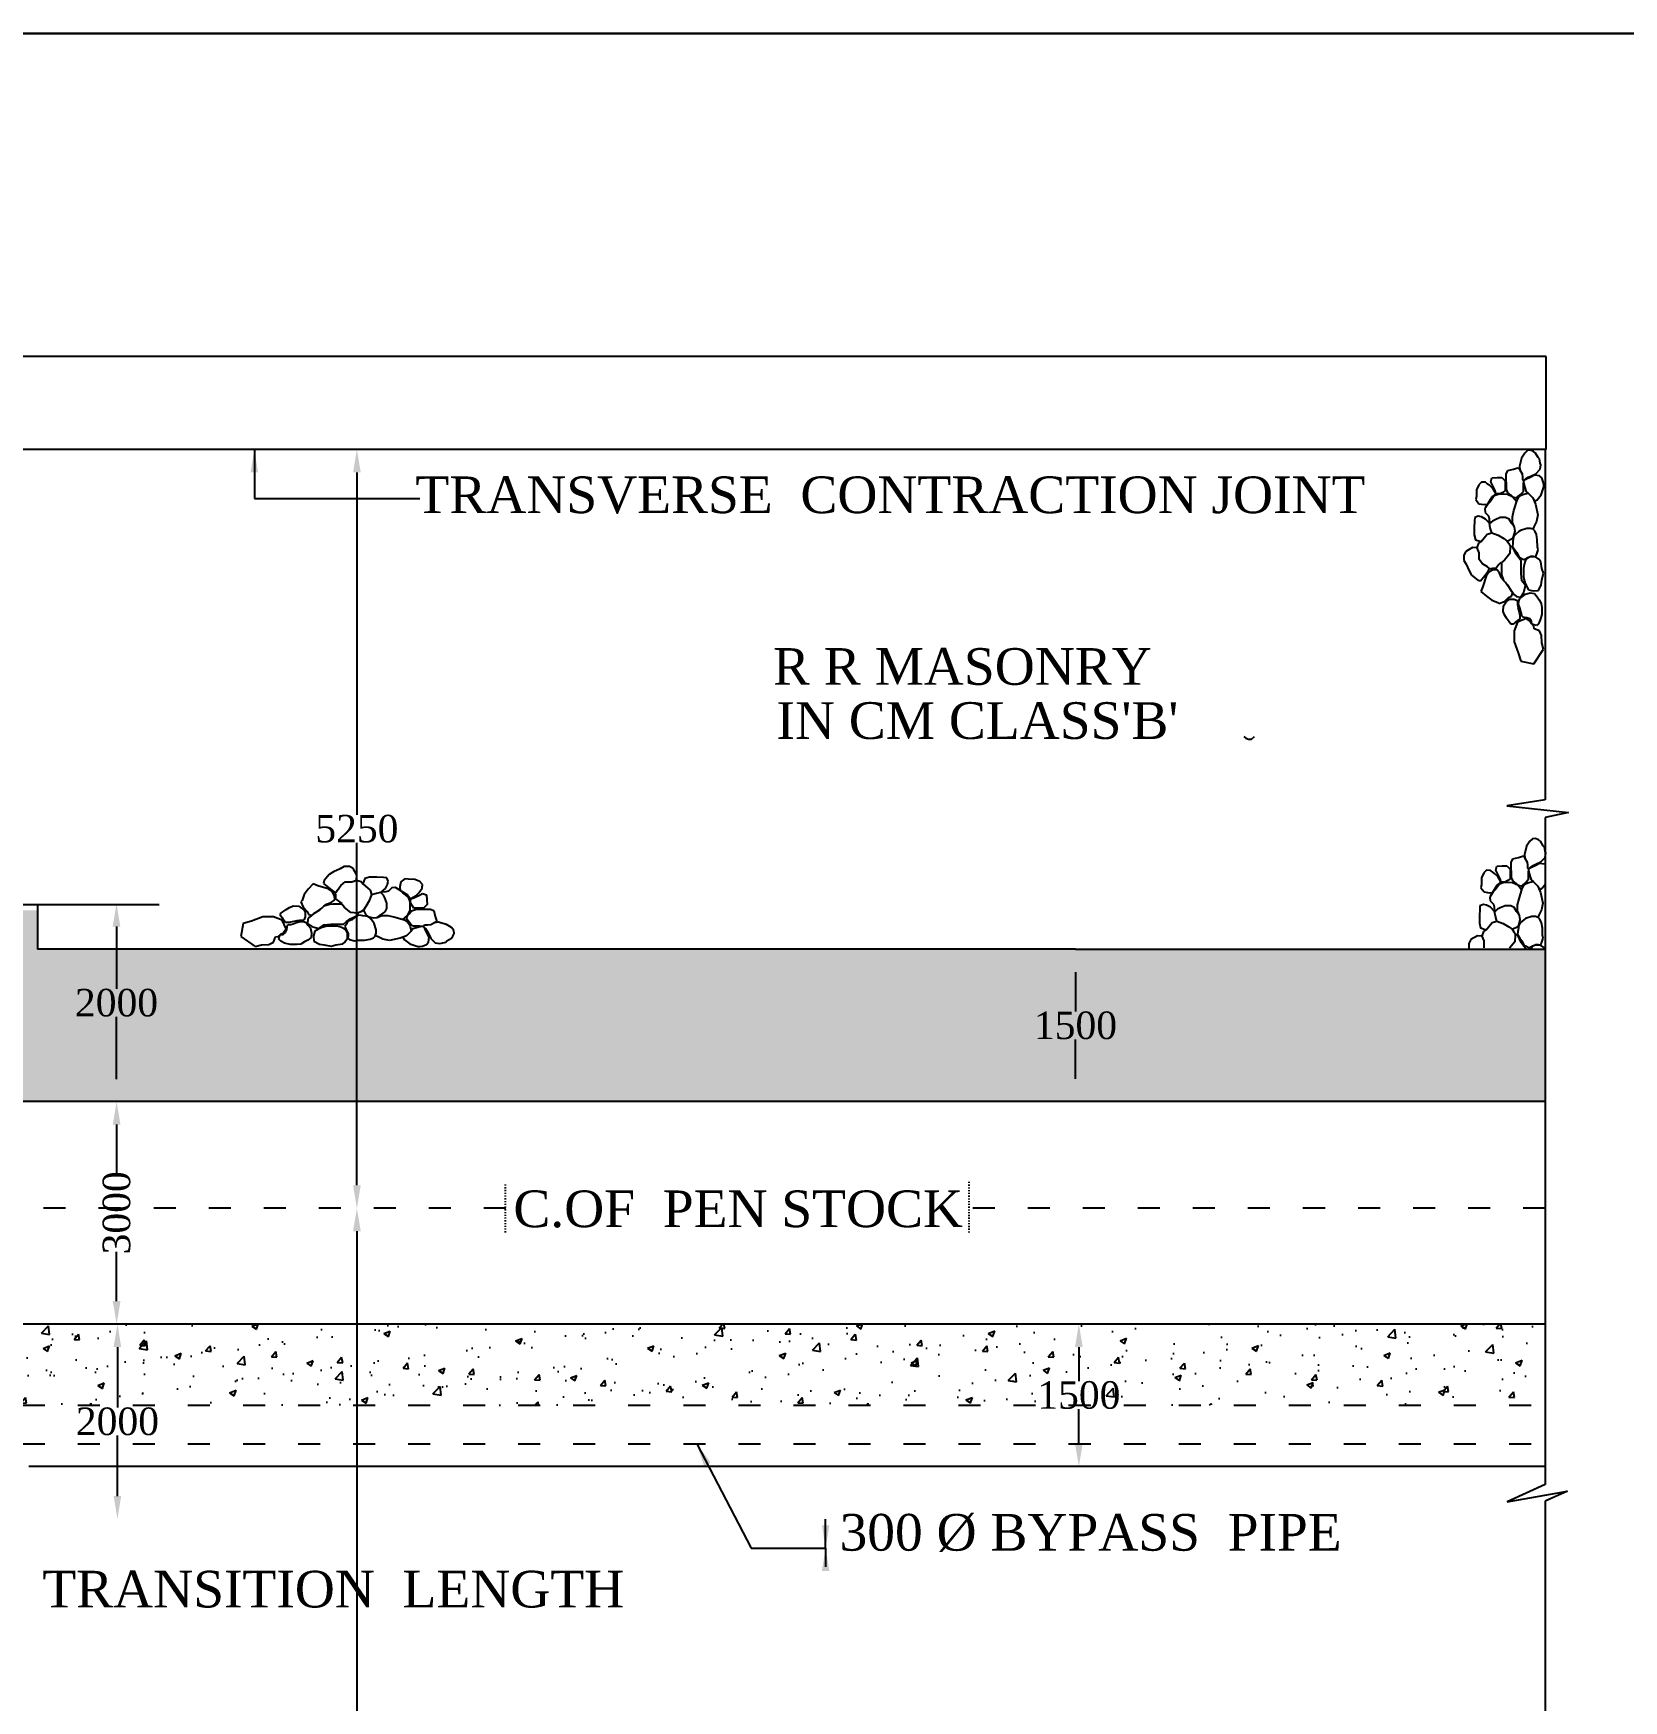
# Model space of a CAD drawing. Header units: millimetres. Extents: x 1776 to 105812, y -926 to 60429.
# Drawn here: x 63722 to 81057, y 42253 to 60429 of the extents above; entities that cross this region are included whole.
import ezdxf

# ---------------------------------------------------------------- set-up
doc = ezdxf.new("R2010")
doc.units = ezdxf.units.MM
doc.header["$MEASUREMENT"] = 0
doc.header["$PDMODE"] = 66
doc.header["$PDSIZE"] = 170
doc.linetypes.add('ACAD_ISO03W100', pattern=[30, 12, -18])
for name, color, linetype in [('DIM', 5, 'Continuous'), ('DOT LINE', 3, 'ACAD_ISO03W100'), ('DWG. LINE', 1, 'Continuous'), ('HATCH', 2, 'Continuous'), ('TEXT', 7, 'Continuous')]:
    doc.layers.add(name, color=color, linetype=linetype)
doc.layers.add('TITLE', color=7, linetype='Continuous', lineweight=30)
doc.styles.get("Standard").update_dxf_attribs({"font": 'times.ttf', "height": 300})
doc.dimstyles.get("Standard").update_dxf_attribs({"dimtxt": 300, "dimasz": 250, "dimexe": 0.18, "dimexo": 0.0625, "dimgap": 0.09, "dimtad": 0, "dimtih": 1, "dimtoh": 1, "dimdec": 1, "dimzin": 0, "dimdsep": 46, "dimtxsty": 'Standard', "dimcen": 0.09, "dimse1": 1, "dimse2": 1, "dimclrd": 5, "dimclre": 5, "dimclrt": 4, "dimadec": 0, "dimazin": 0, "dimtfac": 1, "dimtdec": 1, "dimtofl": 0, "dimtmove": 0, "dimatfit": 3, "dimfxl": 0, "dimtolj": 1, "dimtzin": 0, "dimarcsym": 0})
pattern_1 = [(50, (0, 0), (717.26, -62.752), [75, -825]), (355, (0, 0), (-138.7513, 752.192), [60, -660]), (100.4514, (59.8, -5.2), (578.5094, 689.4395), [63.74, -701.142]), (46.1842, (0, 200), (1067.241, -165.519), [112.5, -1237.5]), (96.6356, (88.9, 186.2), (934.663, 974.118), [95.61, -1051.713]), (351.1842, (0, 200), (934.662, 974.119), [90, -990]), (21, (100, 150), (596.907, -402.619), [75, -825]), (326, (100, 150), (243.3153, 725.15), [60, -660]), (71.4514, (149.74, 116.45), (840.2226, 322.5305), [63.74, -701.142]), (37.5, (0, 0), (12.15986, 332.89385), [0, -652, 0, -670, 0, -662.5]), (7.5, (0, 0), (263.0695, 394.4117), [0, -382, 0, -637, 0, -252.5]), (327.5, (-223, 0), (533.8224, -22.5549), [0, -250, 0, -780, 0, -1035]), (317.5, (-323, 0), (583.1862, 100.105), [0, -325, 0, -518, 0, -735])]

# ---------------------------------------------------------------- blocks, each defined once
blk = doc.blocks.new('*D45')
at = {"layer": 'Defpoints', "color": 0}
for p in [(67249, 47621), (67249, 47621), (67249, 35164)]:
    blk.add_point(p, dxfattribs=at)
at = {"layer": 'DIM', "color": 5, "lineweight": -2}
for p, q in [((67249, 47371), (67249, 41546)), ((67249, 35414), (67249, 41240))]:
    blk.add_line(p, q, dxfattribs=at)
at = {"layer": 'DIM', "color": 5}
for points in [[(67207, 47371), (67291, 47371), (67249, 47621)], [(67207, 35414), (67291, 35414), (67249, 35164)]]:
    blk.add_solid(points, dxfattribs=at)
at = {"layer": 'DIM', "color": 4, "insert": (67249, 41393), "char_height": 300, "attachment_point": 5}
blk.add_mtext('\\A1;12000', dxfattribs=at)
blk = doc.blocks.new('*D46')
at = {"layer": 'Defpoints', "color": 0}
for p in [(67249, 55893), (67249, 55893), (67249, 47621, 20)]:
    blk.add_point(p, dxfattribs=at)
at = {"layer": 'DIM', "color": 5, "lineweight": -2}
for p, q in [((67249, 55643), (67249, 51910)), ((67249, 47871), (67249, 51605))]:
    blk.add_line(p, q, dxfattribs=at)
at = {"layer": 'DIM', "color": 5}
for points in [[(67207, 55643), (67291, 55643), (67249, 55893)], [(67207, 47871), (67291, 47871), (67249, 47621)]]:
    blk.add_solid(points, dxfattribs=at)
at = {"layer": 'DIM', "color": 4, "insert": (67249, 51757), "char_height": 300, "attachment_point": 5}
blk.add_mtext('\\A1;5250', dxfattribs=at)
blk = doc.blocks.new('*D47')
at = {"layer": 'Defpoints', "color": 0}
for p in [(64630, 48783), (64630, 46358), (64630, 46358)]:
    blk.add_point(p, dxfattribs=at)
at = {"layer": 'DIM', "color": 5, "lineweight": -2}
for p, q in [((64630, 48533), (64630, 47997)), ((64630, 46608), (64630, 47144))]:
    blk.add_line(p, q, dxfattribs=at)
at = {"layer": 'DIM', "color": 5}
for points in [[(64588, 48533), (64672, 48533), (64630, 48783)], [(64588, 46608), (64672, 46608), (64630, 46358)]]:
    blk.add_solid(points, dxfattribs=at)
at = {"layer": 'DIM', "color": 4, "insert": (64630, 47571), "char_height": 300, "attachment_point": 5, "rotation": 90}
blk.add_mtext('\\A1;3000', dxfattribs=at)
blk = doc.blocks.new('*D48')
at = {"layer": 'Defpoints', "color": 0}
for p in [(64630, 46358), (64630, 44234), (64639, 44234)]:
    blk.add_point(p, dxfattribs=at)
at = {"layer": 'DIM', "color": 5, "lineweight": -2}
for p, q in [((64639, 46108), (64639, 45449)), ((64639, 44484), (64639, 45143))]:
    blk.add_line(p, q, dxfattribs=at)
at = {"layer": 'DIM', "color": 5}
for points in [[(64597, 46108), (64680, 46108), (64639, 46358)], [(64597, 44484), (64680, 44484), (64639, 44234)]]:
    blk.add_solid(points, dxfattribs=at)
at = {"layer": 'DIM', "color": 4, "insert": (64639, 45296), "char_height": 300, "attachment_point": 5}
blk.add_mtext('\\A1;2000', dxfattribs=at)
blk = doc.blocks.new('*D54')
at = {"layer": 'Defpoints', "color": 0}
for p in [(64622, 50942), (64629, 50942), (64622, 48779)]:
    blk.add_point(p, dxfattribs=at)
at = {"layer": 'DIM', "color": 5, "lineweight": -2}
for p, q in [((64629, 50692), (64629, 50013)), ((64629, 49029), (64629, 49708))]:
    blk.add_line(p, q, dxfattribs=at)
at = {"layer": 'DIM', "color": 5}
for points in [[(64587, 50692), (64670, 50692), (64629, 50942)], [(64587, 49029), (64670, 49029), (64629, 48779)]]:
    blk.add_solid(points, dxfattribs=at)
at = {"layer": 'DIM', "color": 4, "insert": (64629, 49860), "char_height": 300, "attachment_point": 5}
blk.add_mtext('\\A1;2000', dxfattribs=at)
blk = doc.blocks.new('*D66')
at = {"layer": 'Defpoints', "color": 0}
for p in [(75119, 46358), (75119, 44808), (75119, 44808)]:
    blk.add_point(p, dxfattribs=at)
at = {"layer": 'DIM', "color": 5, "lineweight": -2}
for p, q in [((75119, 46108), (75119, 45736)), ((75119, 45058), (75119, 45430))]:
    blk.add_line(p, q, dxfattribs=at)
at = {"layer": 'DIM', "color": 5}
for points in [[(75077, 46108), (75161, 46108), (75119, 46358)], [(75077, 45058), (75161, 45058), (75119, 44808)]]:
    blk.add_solid(points, dxfattribs=at)
at = {"layer": 'DIM', "color": 4, "insert": (75119, 45583), "char_height": 300, "attachment_point": 5}
blk.add_mtext('\\A1;1500', dxfattribs=at)
blk = doc.blocks.new('*D68')
at = {"layer": 'Defpoints', "color": 0}
for p in [(75082, 50444), (75082, 48783), (75082, 48783)]:
    blk.add_point(p, dxfattribs=at)
at = {"layer": 'DIM', "color": 5, "lineweight": -2}
for p, q in [((75082, 50194), (75082, 49766)), ((75082, 49033), (75082, 49461))]:
    blk.add_line(p, q, dxfattribs=at)
at = {"layer": 'DIM', "color": 5}
for points in [[(75040, 50194), (75123, 50194), (75082, 50444)], [(75040, 49033), (75123, 49033), (75082, 48783)]]:
    blk.add_solid(points, dxfattribs=at)
at = {"layer": 'DIM', "color": 4, "insert": (75082, 49613), "char_height": 300, "attachment_point": 5}
blk.add_mtext('\\A1;1500', dxfattribs=at)

msp = doc.modelspace()

# ---------------------------------------------------------------- hatches: boundary and pattern name
at = {"layer": 'HATCH'}
h = msp.add_hatch(dxfattribs=at)
h.set_pattern_fill('AR-CONC', color=256, scale=100, style=0)
h.set_pattern_definition(pattern_1)
h.paths.add_polyline_path([(80202.07, 50443.8), (75081.64, 50443.8), (63768.82, 50443.8), (63768.82, 50866.82), (60823.89, 50866.82), (60823.89, 49067.24), (60823.89, 48604.3), (63604.13, 48783.1), (80202.07, 48783.1)])
h = msp.add_hatch(dxfattribs=at)
h.set_pattern_fill('AR-CONC', color=256, scale=100, style=0)
h.set_pattern_definition(pattern_1)
h.paths.add_polyline_path([(70755.2, 46358.16), (63591.24, 46358.16), (63591.24, 46359.05), (60823.89, 46568.19), (60823.89, 46126.67), (60823.89, 45474.99), (70755.2, 45474.99)])
h = msp.add_hatch(dxfattribs=at)
h.set_pattern_fill('AR-CONC', color=256, scale=100, style=0)
h.set_pattern_definition(pattern_1)
h.paths.add_polyline_path([(80202.07, 46358.16), (70755.2, 46358.16), (70755.2, 45474.99), (80202.07, 45474.99)])
h.paths.add_polyline_path([(74634.75, 45810.67), (75602.99, 45810.67), (75602.99, 45355.48), (74634.75, 45355.48)], flags=9)

# ---------------------------------------------------------------- linework, layer by layer
at = {"layer": 'DIM'}
msp.add_line((80211.62, 55893.44), (80211.62, 56904.81), dxfattribs=at)
at = {"layer": 'DOT LINE'}
for p, q in [((68866.55, 47879.87), (68866.55, 47346.5)), ((73920.16, 47908.33), (73920.16, 47346.5))]:
    msp.add_line(p, q, dxfattribs=at)
at = {"layer": 'DOT LINE', "ltscale": 20}
for p, q in [((68873.93, 47621.44), (56933.31, 47621.44)), ((80202.07, 47621.44), (73920.16, 47621.44)), ((57007.63, 45474.99), (80202.07, 45474.99)), ((57007.63, 45051.55), (80202.07, 45051.55))]:
    msp.add_line(p, q, dxfattribs=at)
at = {"layer": 'DWG. LINE'}
for p, q in [((80211.62, 56904.81), (60823.89, 56904.81)), ((80211.62, 55893.44), (47630.17, 55893.44)), ((80202.07, 55893.44), (80202.07, 52074.63)), ((80202.07, 52074.63), (79785.74, 52009.2)), ((79785.74, 52009.2), (80454.5, 51934.08)), ((80454.5, 51934.08), (80202.07, 51879.25)), ((80202.07, 51879.25), (80202.07, 44609.67)), ((60812.55, 50931.31), (63768.82, 50931.31)), ((63768.82, 50931.31), (63768.82, 50443.8)), ((63768.82, 50931.31), (65092.76, 50931.31)), ((75081.64, 50443.8), (63768.82, 50443.8)), ((75081.64, 50443.8), (80202.07, 50443.8)), ((80202.07, 48783.1), (63604.13, 48783.1)), ((80202.07, 46358.16), (63603.14, 46358.16)), ((63674.53, 44807.99), (80202.07, 44807.99)), ((80202.07, 44609.67), (79788.67, 44420.83)), ((79788.67, 44420.83), (80447.11, 44538.05)), ((80447.11, 44538.05), (80202.07, 44427.28)), ((80202.07, 44427.28), (80202.07, 35990.19))]:
    msp.add_line(p, q, dxfattribs=at)
at = {"layer": 'HATCH'}
for p, q in [((79979.14, 55853.55), (79944.09, 55798.69)), ((80010.59, 55880.53), (79979.14, 55853.55)), ((80042.95, 55883.23), (80010.59, 55880.53)), ((80074.4, 55869.74), (80042.95, 55883.23)), ((80095.07, 55853.55), (80074.4, 55869.74)), ((80125.67, 55804.84), (80095.07, 55853.55)), ((80139.15, 55792.25), (80125.67, 55804.84)), ((79777.54, 55623.34), (79793.71, 55663.81)), ((79777.54, 55565.78), (79777.54, 55623.34)), ((79793.71, 55663.81), (79825.17, 55670.11)), ((79825.17, 55670.11), (79857.52, 55676.41)), ((79857.52, 55676.41), (79901.56, 55692.59)), ((79901.56, 55692.59), (79915.94, 55689.9)), ((79915.94, 55689.9), (79928.5, 55666.88)), ((79944.09, 55798.69), (79920.72, 55710.55)), ((79920.72, 55710.55), (79926.12, 55670.98)), ((79926.12, 55670.98), (79951.28, 55627.81)), ((79951.28, 55627.81), (79954.87, 55591.83)), ((80052.85, 55606.72), (80100.03, 55628.08)), ((80100.03, 55628.08), (80146.34, 55678.03)), ((80148.14, 55744.58), (80139.15, 55792.25)), ((80146.34, 55678.03), (80153.53, 55725.69)), ((80153.53, 55725.69), (80148.14, 55744.58)), ((79454.29, 55453.98), (79452.85, 55382.03)), ((79478.73, 55508.66), (79454.29, 55453.98)), ((79508.93, 55537.44), (79478.73, 55508.66)), ((79550.63, 55536), (79508.93, 55537.44)), ((79575.07, 55515.85), (79550.63, 55536)), ((79599.52, 55498.59), (79575.07, 55515.85)), ((79629.71, 55468.37), (79599.52, 55498.59)), ((79608.14, 55538.88), (79621.09, 55583.49)), ((79622.52, 55511.54), (79608.14, 55538.88)), ((79621.09, 55583.49), (79678.6, 55586.36)), ((79655.6, 55445.34), (79622.52, 55511.54)), ((79664.26, 55411.88), (79629.71, 55468.37)), ((79665.66, 55406.49), (79655.6, 55445.34)), ((79678.6, 55586.36), (79728.93, 55587.8)), ((79728.93, 55587.8), (79766.32, 55548.95)), ((79766.32, 55443.9), (79740.43, 55425.2)), ((79766.32, 55548.95), (79766.32, 55492.83)), ((79766.32, 55492.83), (79766.32, 55443.9)), ((79779.33, 55514.52), (79777.54, 55565.78)), ((79781.13, 55460.56), (79779.33, 55514.52)), ((79796.41, 55418.29), (79781.13, 55460.56)), ((79954.87, 55591.83), (79954.87, 55560.36)), ((79954.87, 55560.36), (79966.95, 55550.56)), ((79966.95, 55550.56), (79962.96, 55510.89)), ((79962.96, 55510.89), (79962.96, 55477.61)), ((79962.96, 55477.61), (79962.96, 55431.75)), ((79966.95, 55550.56), (79989.38, 55572.43)), ((79990.15, 55565.65), (79966.95, 55550.56)), ((79966.95, 55550.56), (79970.43, 55513.42)), ((79970.43, 55513.42), (79994.79, 55432.17)), ((79989.38, 55572.43), (80016.9, 55590.42)), ((80044.66, 55588.87), (79990.15, 55565.65)), ((80016.9, 55590.42), (80052.85, 55606.72)), ((80085.26, 55610.92), (80044.66, 55588.87)), ((80139.77, 55605.12), (80085.26, 55610.92)), ((80164.13, 55581.9), (80139.77, 55605.12)), ((80157.17, 55399.67), (80187.32, 55486.72)), ((80180.36, 55540.12), (80164.13, 55581.9)), ((80187.32, 55508.78), (80180.36, 55540.12)), ((80187.32, 55486.72), (80187.32, 55508.78)), ((79452.85, 55382.03), (79447.1, 55347.49)), ((79447.1, 55347.49), (79480.17, 55301.44)), ((79480.17, 55301.44), (79536.25, 55292.81)), ((79536.25, 55292.81), (79575.88, 55295.97)), ((79579.39, 55301.44), (79543.44, 55245.32)), ((79554.44, 55262.51), (79623.96, 55376.27)), ((79601.31, 55323.15), (79579.39, 55301.44)), ((79647.33, 55386.47), (79601.31, 55323.15)), ((79623.96, 55376.27), (79665.66, 55406.49)), ((79700.53, 55403.74), (79647.33, 55386.47)), ((79707.36, 55409.37), (79664.26, 55411.88)), ((79789.68, 55402.3), (79700.53, 55403.74)), ((79740.43, 55425.2), (79707.36, 55409.37)), ((79847.52, 55375.76), (79789.68, 55402.3)), ((79829.06, 55393.97), (79796.41, 55418.29)), ((79842.54, 55377.78), (79829.06, 55393.97)), ((79880.28, 55362.49), (79842.54, 55377.78)), ((79890.46, 55325.38), (79847.52, 55375.76)), ((79861.89, 55225.87), (79894.83, 55340.59)), ((79901.85, 55379.58), (79880.28, 55362.49)), ((79894.83, 55340.59), (79913.28, 55370.92)), ((79939.6, 55407.46), (79901.85, 55379.58)), ((79913.28, 55370.92), (79940.95, 55393.33)), ((79962.96, 55431.75), (79939.6, 55407.46)), ((79940.95, 55393.33), (79968.62, 55403.88)), ((79968.62, 55403.88), (80017.37, 55415.75)), ((79994.79, 55432.17), (80017.37, 55415.75)), ((80017.37, 55415.75), (80068.76, 55364.32)), ((80068.76, 55364.32), (80095.11, 55294.43)), ((80083.43, 55325.42), (80114.25, 55343.96)), ((80095.11, 55294.43), (80120.15, 55178.4)), ((80114.25, 55343.96), (80157.17, 55399.67)), ((79432.94, 55115.17), (79429.44, 55040)), ((79436.43, 55150.13), (79432.94, 55115.17)), ((79473.11, 55165.86), (79436.43, 55150.13)), ((79508.05, 55157.12), (79473.11, 55165.86)), ((79551.72, 55134.39), (79508.05, 55157.12)), ((79543.44, 55245.32), (79546.31, 55205.03)), ((79546.31, 55205.03), (79583.7, 55167.62)), ((79593.64, 55088.95), (79551.72, 55134.39)), ((79583.7, 55167.62), (79590.89, 55137.4)), ((79590.89, 55137.4), (79593.64, 55088.95)), ((79604.12, 55036.5), (79593.64, 55088.95)), ((79626.03, 55112.46), (79596.81, 55085.51)), ((79655.02, 55126.97), (79626.03, 55112.46)), ((79711.68, 55150.7), (79655.02, 55126.97)), ((79770.97, 55150.7), (79711.68, 55150.7)), ((79807.86, 55130.92), (79770.97, 55150.7)), ((79835.53, 55088.73), (79807.86, 55130.92)), ((79868.48, 55045.21), (79835.53, 55088.73)), ((79846.08, 55159.93), (79861.89, 55225.87)), ((79846.08, 55096.64), (79846.08, 55159.93)), ((79868.48, 55045.21), (79846.08, 55096.64)), ((80106.97, 55107.19), (80076.66, 55049.17)), ((80120.15, 55178.4), (80106.97, 55107.19)), ((79429.44, 55040), (79429.44, 54961.34)), ((79429.44, 54961.34), (79443.42, 54908.9)), ((79443.42, 54908.9), (79502.81, 54887.92)), ((79502.81, 54887.92), (79570.93, 54968.33)), ((79570.93, 54968.33), (79619.84, 54984.06)), ((79619.84, 54984.06), (79604.12, 55036.5)), ((79619.84, 54984.06), (79688.48, 54958.94)), ((79688.48, 54958.94), (79751.17, 54922.42)), ((79751.17, 54922.42), (79788.59, 54894.33)), ((79788.59, 54894.33), (79840.8, 54921.26)), ((79788.59, 54894.33), (79806.36, 54866.25)), ((79840.8, 54921.26), (79858.34, 54940.92)), ((79858.34, 54940.92), (79851.04, 54889.73)), ((79858.34, 54940.92), (79873.75, 55001.7)), ((79874.95, 54963.52), (79858.34, 54940.92)), ((79873.75, 55001.7), (79868.48, 55045.21)), ((79914.39, 54997.5), (79874.95, 54963.52)), ((79933.66, 55010.79), (79914.39, 54997.5)), ((80002.74, 55032.06), (79933.66, 55010.79)), ((80041.93, 55032.06), (80002.74, 55032.06)), ((80071.83, 55022.76), (80041.93, 55032.06)), ((80076.66, 55049.17), (80068.74, 55023.72)), ((80090.43, 55005.47), (80071.83, 55022.76)), ((80105.7, 54966.25), (80090.43, 55005.47)), ((80116.33, 54907.48), (80105.7, 54966.25)), ((80117, 54831.7), (80116.33, 54907.48)), ((79336.87, 54781.29), (79314.16, 54741.09)), ((79314.16, 54741.09), (79314.16, 54683.4)), ((79408.48, 54823.24), (79336.87, 54781.29)), ((79460.88, 54819.75), (79408.48, 54823.24)), ((79460.88, 54819.75), (79477.6, 54869.48)), ((79481.85, 54767.31), (79460.88, 54819.75)), ((79477.6, 54869.48), (79502.81, 54887.92)), ((79481.85, 54693.89), (79481.85, 54767.31)), ((79816, 54758.57), (79759.23, 54687.55)), ((79806.36, 54866.25), (79820.4, 54839.09)), ((79821.46, 54831.77), (79816, 54758.57)), ((79820.4, 54839.09), (79821.46, 54831.77)), ((79844.38, 54836.14), (79821.46, 54831.77)), ((79847.72, 54870.46), (79844.38, 54836.14)), ((79884.78, 54749.83), (79844.38, 54836.14)), ((79844.38, 54836.14), (79870.3, 54798)), ((79851.04, 54889.73), (79847.72, 54870.46)), ((79870.3, 54798), (79893.55, 54769.41)), ((79914.25, 54711.59), (79884.78, 54749.83)), ((79893.55, 54769.41), (79914.14, 54721.55)), ((79914.14, 54721.55), (79940.71, 54708.92)), ((79941.55, 54677.72), (79914.25, 54711.59)), ((79940.71, 54708.92), (79966.62, 54692.96)), ((79992.53, 54701.6), (80013.78, 54714.9)), ((80039.8, 54721.42), (80005.96, 54705.04)), ((80013.78, 54714.9), (80045.26, 54728.24)), ((80096.57, 54721.42), (80039.8, 54721.42)), ((80045.26, 54728.24), (80071.17, 54727.57)), ((80071.17, 54727.57), (80096.57, 54721.42)), ((80096.57, 54721.42), (80108.36, 54743.95)), ((80142.42, 54688.65), (80096.57, 54721.42)), ((80108.36, 54743.95), (80125.63, 54798.46)), ((80125.63, 54798.46), (80117, 54831.7)), ((79314.16, 54683.4), (79340.36, 54641.45)), ((79340.36, 54641.45), (79373.55, 54568.03)), ((79373.55, 54568.03), (79399.75, 54520.83)), ((79520.27, 54646.69), (79481.85, 54693.89)), ((79572.68, 54613.48), (79520.27, 54646.69)), ((79544.73, 54519.08), (79581.03, 54564.83)), ((79587.26, 54554.28), (79558.88, 54510.58)), ((79595.38, 54596), (79572.68, 54613.48)), ((79581.03, 54564.83), (79595.38, 54596)), ((79634.2, 54579.4), (79587.26, 54554.28)), ((79627.29, 54595.35), (79591.85, 54588.32)), ((79664.71, 54595.35), (79627.29, 54595.35)), ((79677.87, 54581.59), (79634.2, 54579.4)), ((79697.64, 54637.29), (79664.71, 54595.35)), ((79704.65, 54544.43), (79677.87, 54581.59)), ((79718.6, 54661.26), (79697.64, 54637.29)), ((79724.3, 54491.99), (79704.65, 54544.43)), ((79725.39, 54659.15), (79724.3, 54565.19)), ((79724.3, 54565.19), (79727.57, 54524.77)), ((79759.23, 54687.55), (79725.39, 54659.15)), ((79941.55, 54648.22), (79941.55, 54677.72)), ((79941.55, 54597.97), (79941.55, 54648.22)), ((79941.55, 54538.97), (79941.55, 54597.97)), ((79949.19, 54461.4), (79941.55, 54538.97)), ((79972.11, 54642.76), (79964.47, 54593.6)), ((79964.47, 54593.6), (79964.47, 54496.36)), ((79966.62, 54692.96), (79992.53, 54701.6)), ((79985.22, 54673.35), (79971.48, 54638.66)), ((80005.96, 54705.04), (79985.22, 54673.35)), ((80155.52, 54668.98), (80142.42, 54688.65)), ((80166.44, 54594.69), (80155.52, 54668.98)), ((80182.82, 54542.25), (80166.44, 54594.69)), ((80166.44, 54467.96), (80182.82, 54542.25)), ((79399.75, 54520.83), (79466.13, 54466.64)), ((79466.13, 54466.64), (79497.57, 54459.65)), ((79497.57, 54459.65), (79544.73, 54519.08)), ((79522.85, 54399.14), (79502.11, 54345.6)), ((79502.11, 54345.6), (79561.06, 54292.07)), ((79558.88, 54510.58), (79522.85, 54399.14)), ((79747.22, 54464.68), (79724.3, 54491.99)), ((79727.57, 54524.77), (79747.22, 54464.68)), ((79747.22, 54464.68), (79790.89, 54416.61)), ((79769.06, 54440.64), (79747.22, 54464.68)), ((79816.61, 54374.17), (79769.06, 54440.64)), ((79790.89, 54416.61), (79831.28, 54349.96)), ((79848.06, 54330.13), (79816.61, 54374.17)), ((79831.28, 54349.96), (79867.31, 54307.36)), ((79988.49, 54410.05), (79949.19, 54461.4)), ((79964.47, 54496.36), (79983.03, 54433)), ((79968.84, 54332.48), (79988.49, 54410.05)), ((79983.03, 54433), (80020.15, 54364.17)), ((80020.15, 54364.17), (80070.37, 54349.96)), ((80070.37, 54349.96), (80129.32, 54354.33)), ((80129.32, 54354.33), (80158.8, 54416.61)), ((80158.8, 54416.61), (80166.44, 54467.96)), ((79561.06, 54292.07), (79618.92, 54249.46)), ((79618.92, 54249.46), (79685.51, 54225.43)), ((79685.51, 54225.43), (79698.09, 54213.4)), ((79698.09, 54213.4), (79758.14, 54236.34)), ((79742.85, 54127.87), (79746.13, 54189.05)), ((79746.13, 54189.05), (79784.34, 54243.68)), ((79758.14, 54236.34), (79802.9, 54280.04)), ((79784.34, 54243.68), (79812.72, 54258.98)), ((79802.9, 54280.04), (79834.56, 54294.25)), ((79812.72, 54258.98), (79860.76, 54261.16)), ((79834.56, 54294.25), (79848.06, 54330.13)), ((79860.76, 54261.16), (79900.06, 54244.77)), ((79867.31, 54307.36), (79889.14, 54289.88)), ((79889.14, 54289.88), (79935, 54283.32)), ((79900.06, 54244.77), (79901.15, 54214.18)), ((79901.15, 54214.18), (79901.15, 54197.79)), ((79901.15, 54197.79), (79906.42, 54167.97)), ((79905.52, 54171.57), (79918.62, 54119.13)), ((79912.07, 54204.35), (79913.16, 54240.4)), ((79924.08, 54166.11), (79912.07, 54204.35)), ((79913.16, 54240.4), (79925.17, 54268.81)), ((79938.27, 54127.87), (79924.08, 54166.11)), ((79925.17, 54268.81), (79954.65, 54288.47)), ((79935, 54283.32), (79968.84, 54332.48)), ((79954.65, 54288.47), (79986.3, 54316.88)), ((79986.3, 54316.88), (80039.8, 54329.99)), ((80039.8, 54329.99), (80086.74, 54323.44)), ((80086.74, 54323.44), (80115.13, 54287.38)), ((80115.13, 54287.38), (80134.78, 54253.51)), ((80134.78, 54253.51), (80159.89, 54213.09)), ((80159.89, 54213.09), (80164.25, 54169.39)), ((80164.25, 54169.39), (80165.35, 54095.1)), ((79759.23, 54089.63), (79742.85, 54127.87)), ((79781.06, 54052.49), (79759.23, 54089.63)), ((79826.91, 53989.12), (79781.06, 54052.49)), ((79852.02, 53989.12), (79826.91, 53989.12)), ((79877.13, 54010.97), (79852.02, 53989.12)), ((79899.77, 54010.36), (79863.52, 53915.12)), ((79905.52, 54030.64), (79877.13, 54010.97)), ((79994.94, 54051.18), (79899.77, 54010.36)), ((79925.17, 54045.93), (79905.52, 54030.64)), ((79918.62, 54119.13), (79925.17, 54083.08)), ((79925.17, 54083.08), (79925.17, 54045.93)), ((79944.82, 54103.84), (79938.27, 54127.87)), ((79945.91, 54079.8), (79944.82, 54103.84)), ((79961.2, 54064.51), (79945.91, 54079.8)), ((79975.39, 54062.32), (79961.2, 54064.51)), ((80002.68, 54057.95), (79975.39, 54062.32)), ((80040.89, 54016.44), (79994.94, 54051.18)), ((80033.25, 54045.93), (80002.68, 54057.95)), ((80053.99, 54019.71), (80033.25, 54045.93)), ((80048.53, 53998.95), (80040.89, 54016.44)), ((80076.52, 53965.01), (80048.53, 53998.95)), ((80058.12, 53987.32), (80053.99, 54019.71)), ((80078.01, 53979.29), (80058.12, 53987.32)), ((80129.32, 53993.49), (80106.39, 53972.73)), ((80147.88, 54033.92), (80129.32, 53993.49)), ((80165.35, 54095.1), (80147.88, 54033.92)), ((79863.52, 53915.12), (79863.52, 53797.2)), ((80081.05, 53937.8), (80076.52, 53965.01)), ((80106.39, 53972.73), (80078.01, 53979.29)), ((80139.97, 53915.12), (80081.05, 53937.8)), ((80162.63, 53865.23), (80139.97, 53915.12)), ((80167.16, 53783.59), (80162.63, 53865.23)), ((79863.52, 53797.2), (79908.84, 53674.74)), ((79908.84, 53674.74), (79936.03, 53584.04)), ((80076.52, 53556.83), (80185.29, 53715.56)), ((80185.29, 53715.56), (80167.16, 53783.59)), ((79936.03, 53584.04), (80076.52, 53556.83)), ((76916.59, 52762.47), (76937.26, 52746.28)), ((76937.26, 52746.28), (76968.72, 52732.79)), ((76968.72, 52732.79), (77001.07, 52735.49)), ((77001.07, 52735.49), (77032.52, 52762.47)), ((80034.11, 51621.12), (79999.06, 51566.25)), ((80065.56, 51648.1), (80034.11, 51621.12)), ((80097.91, 51650.79), (80065.56, 51648.1)), ((80129.37, 51637.3), (80097.91, 51650.79)), ((80150.04, 51621.12), (80129.37, 51637.3)), ((80180.64, 51572.4), (80150.04, 51621.12)), ((79848.68, 51431.38), (79880.13, 51437.67)), ((79880.13, 51437.67), (79912.49, 51443.97)), ((79912.49, 51443.97), (79956.52, 51460.16)), ((79956.52, 51460.16), (79970.9, 51457.46)), ((79970.9, 51457.46), (79983.47, 51434.45)), ((79999.06, 51566.25), (79975.69, 51478.12)), ((79975.69, 51478.12), (79981.08, 51438.54)), ((79981.08, 51438.54), (80006.25, 51395.37)), ((80155, 51395.64), (80201.31, 51445.59)), ((80194.12, 51559.81), (80180.64, 51572.4)), ((80203.1, 51512.14), (80194.12, 51559.81)), ((80201.31, 51445.59), (80208.5, 51493.26)), ((80208.5, 51493.26), (80203.1, 51512.14)), ((66946.55, 51260.24), (66892.36, 51193.86)), ((66993.75, 51286.44), (66946.55, 51260.24)), ((67067.16, 51319.63), (66993.75, 51286.44)), ((67109.12, 51345.83), (67067.16, 51319.63)), ((67166.8, 51345.83), (67109.12, 51345.83)), ((67207.01, 51323.12), (67166.8, 51345.83)), ((67248.96, 51251.51), (67207.01, 51323.12)), ((79533.7, 51276.22), (79509.25, 51221.54)), ((79563.9, 51305), (79533.7, 51276.22)), ((79605.6, 51303.56), (79563.9, 51305)), ((79630.04, 51283.42), (79605.6, 51303.56)), ((79654.48, 51266.15), (79630.04, 51283.42)), ((79684.68, 51235.93), (79654.48, 51266.15)), ((79663.11, 51306.44), (79676.05, 51351.05)), ((79677.49, 51279.1), (79663.11, 51306.44)), ((79676.05, 51351.05), (79733.57, 51353.93)), ((79710.56, 51212.91), (79677.49, 51279.1)), ((79733.57, 51353.93), (79783.9, 51355.37)), ((79783.9, 51355.37), (79821.28, 51316.51)), ((79821.28, 51316.51), (79821.28, 51260.39)), ((79821.28, 51260.39), (79821.28, 51211.47)), ((79832.5, 51390.91), (79848.68, 51431.38)), ((79832.5, 51333.35), (79832.5, 51390.91)), ((79834.3, 51282.08), (79832.5, 51333.35)), ((79836.1, 51228.12), (79834.3, 51282.08)), ((80006.25, 51395.37), (80009.84, 51359.4)), ((80009.84, 51359.4), (80009.84, 51327.92)), ((80009.84, 51327.92), (80021.92, 51318.13)), ((80021.92, 51318.13), (80017.93, 51278.46)), ((80017.93, 51278.46), (80017.93, 51245.18)), ((80021.92, 51318.13), (80044.34, 51339.99)), ((80045.11, 51333.22), (80021.92, 51318.13)), ((80021.92, 51318.13), (80025.4, 51280.99)), ((80025.4, 51280.99), (80049.75, 51199.73)), ((80044.34, 51339.99), (80071.87, 51357.98)), ((80099.63, 51356.43), (80045.11, 51333.22)), ((80071.87, 51357.98), (80107.82, 51374.28)), ((80140.22, 51378.49), (80099.63, 51356.43)), ((80107.82, 51374.28), (80155, 51395.64)), ((80194.74, 51372.68), (80140.22, 51378.49)), ((66717.79, 51098.93), (66675.18, 51041.07)), ((66771.32, 51157.88), (66717.79, 51098.93)), ((66824.85, 51137.14), (66771.32, 51157.88)), ((66936.29, 51101.11), (66824.85, 51137.14)), ((66892.36, 51193.86), (66885.37, 51162.42)), ((66885.37, 51162.42), (66944.8, 51115.26)), ((66979.99, 51072.73), (66936.29, 51101.11)), ((66944.8, 51115.26), (66990.55, 51078.96)), ((66990.55, 51078.96), (67021.71, 51064.61)), ((67021.71, 51064.61), (67039.2, 51087.31)), ((67039.2, 51087.31), (67072.41, 51139.72)), ((67072.41, 51139.72), (67119.6, 51178.14)), ((67119.6, 51178.14), (67193.02, 51178.14)), ((67193.02, 51178.14), (67245.46, 51199.11)), ((67245.46, 51199.11), (67248.96, 51251.51)), ((67245.46, 51199.11), (67295.2, 51182.39)), ((67295.2, 51182.39), (67313.64, 51157.18)), ((67334.61, 51216.57), (67313.64, 51157.18)), ((67313.64, 51157.18), (67394.05, 51089.06)), ((67387.06, 51230.55), (67334.61, 51216.57)), ((67465.72, 51230.55), (67387.06, 51230.55)), ((67394.05, 51089.06), (67409.78, 51040.15)), ((67540.88, 51227.05), (67465.72, 51230.55)), ((67514.66, 51066.35), (67560.11, 51108.27)), ((67575.84, 51223.56), (67540.88, 51227.05)), ((67560.11, 51108.27), (67582.84, 51151.94)), ((67593.33, 51076.29), (67563.12, 51069.1)), ((67591.58, 51186.88), (67575.84, 51223.56)), ((67582.84, 51151.94), (67591.58, 51186.88)), ((67630.75, 51113.68), (67593.33, 51076.29)), ((67671.04, 51116.55), (67630.75, 51113.68)), ((67727.16, 51080.6), (67671.04, 51116.55)), ((67688.22, 51105.55), (67801.99, 51036.03)), ((67727.16, 51179.82), (67718.53, 51123.74)), ((67718.53, 51123.74), (67721.69, 51084.11)), ((67773.21, 51212.89), (67727.16, 51179.82)), ((67748.87, 51058.68), (67727.16, 51080.6)), ((67807.74, 51207.14), (67773.21, 51212.89)), ((67879.69, 51205.7), (67807.74, 51207.14)), ((67934.37, 51181.26), (67879.69, 51205.7)), ((67924.3, 51060.47), (67941.57, 51084.92)), ((67963.15, 51151.06), (67934.37, 51181.26)), ((67941.57, 51084.92), (67961.72, 51109.36)), ((67961.72, 51109.36), (67963.15, 51151.06)), ((79507.82, 51149.59), (79502.06, 51115.06)), ((79502.06, 51115.06), (79535.14, 51069.01)), ((79509.25, 51221.54), (79507.82, 51149.59)), ((79609.41, 51030.07), (79678.93, 51143.84)), ((79656.28, 51090.72), (79634.35, 51069.01)), ((79702.29, 51154.03), (79656.28, 51090.72)), ((79678.93, 51143.84), (79720.63, 51174.05)), ((79719.23, 51179.45), (79684.68, 51235.93)), ((79755.5, 51171.3), (79702.29, 51154.03)), ((79720.63, 51174.05), (79710.56, 51212.91)), ((79762.33, 51176.93), (79719.23, 51179.45)), ((79844.65, 51169.86), (79755.5, 51171.3)), ((79795.4, 51192.76), (79762.33, 51176.93)), ((79821.28, 51211.47), (79795.4, 51192.76)), ((79851.38, 51185.85), (79836.1, 51228.12)), ((79902.49, 51143.33), (79844.65, 51169.86)), ((79884.02, 51161.54), (79851.38, 51185.85)), ((79897.5, 51145.35), (79884.02, 51161.54)), ((79935.25, 51130.06), (79897.5, 51145.35)), ((79945.43, 51092.95), (79902.49, 51143.33)), ((79916.85, 50993.43), (79949.8, 51108.15)), ((79956.82, 51147.15), (79935.25, 51130.06)), ((79949.8, 51108.15), (79968.24, 51138.48)), ((79994.56, 51175.03), (79956.82, 51147.15)), ((79968.24, 51138.48), (79995.91, 51160.9)), ((80017.93, 51199.31), (79994.56, 51175.03)), ((79995.91, 51160.9), (80023.58, 51171.45)), ((80017.93, 51245.18), (80017.93, 51199.31)), ((80023.58, 51171.45), (80072.34, 51183.31)), ((80049.75, 51199.73), (80072.34, 51183.31)), ((80072.34, 51183.31), (80123.73, 51131.89)), ((80123.73, 51131.89), (80150.08, 51062)), ((80138.39, 51092.98), (80169.22, 51111.52)), ((80169.22, 51111.52), (80202.07, 51154.17)), ((66478.21, 50878.93), (66515.35, 50900.76)), ((66515.35, 50900.76), (66553.59, 50917.14)), ((66553.59, 50917.14), (66614.77, 50913.86)), ((66614.77, 50913.86), (66669.4, 50875.65)), ((66651.14, 50974.48), (66639.12, 50961.89)), ((66639.12, 50961.89), (66662.06, 50901.85)), ((66675.18, 51041.07), (66651.14, 50974.48)), ((66662.06, 50901.85), (66705.76, 50857.09)), ((66890.4, 50912.77), (66842.33, 50869.1)), ((66866.36, 50890.93), (66890.4, 50912.77)), ((66890.4, 50912.77), (66917.71, 50935.69)), ((66950.49, 50932.42), (66890.4, 50912.77)), ((66917.71, 50935.69), (66970.15, 50955.34)), ((66990.91, 50935.69), (66950.49, 50932.42)), ((66970.15, 50955.34), (67007.31, 50982.12)), ((67005.12, 51025.79), (66979.99, 51072.73)), ((67084.87, 50934.6), (66990.91, 50935.69)), ((67007.31, 50982.12), (67005.12, 51025.79)), ((67021.06, 51032.7), (67014.04, 51068.14)), ((67021.06, 50995.28), (67021.06, 51032.7)), ((67063.01, 50962.35), (67021.06, 50995.28)), ((67086.98, 50941.39), (67063.01, 50962.35)), ((67113.27, 50900.76), (67084.87, 50934.6)), ((67184.29, 50843.99), (67113.27, 50900.76)), ((67348.14, 50908.82), (67320.05, 50871.4)), ((67384.65, 50971.51), (67348.14, 50908.82)), ((67409.78, 51040.15), (67384.65, 50971.51)), ((67409.78, 51040.15), (67462.22, 51055.87)), ((67462.22, 51055.87), (67514.66, 51066.35)), ((67538.18, 51033.96), (67511.23, 51063.18)), ((67563.12, 51069.1), (67514.66, 51066.35)), ((67552.69, 51004.97), (67538.18, 51033.96)), ((67576.42, 50948.31), (67552.69, 51004.97)), ((67576.42, 50889.02), (67576.42, 50948.31)), ((67812.19, 51012.66), (67748.87, 51058.68)), ((67801.99, 51036.03), (67832.21, 50994.33)), ((67829.45, 50959.46), (67812.19, 51012.66)), ((67828.01, 50870.31), (67829.45, 50959.46)), ((67832.21, 50994.33), (67871.06, 51004.39)), ((67835.08, 50952.63), (67837.6, 50995.73)), ((67850.91, 50919.56), (67835.08, 50952.63)), ((67837.6, 50995.73), (67894.08, 51030.28)), ((67869.62, 50893.67), (67850.91, 50919.56)), ((67918.55, 50893.67), (67869.62, 50893.67)), ((67871.06, 51004.39), (67937.25, 51037.47)), ((67894.08, 51030.28), (67924.3, 51060.47)), ((67974.67, 50893.67), (67918.55, 50893.67)), ((67937.25, 51037.47), (67964.59, 51051.85)), ((67964.59, 51051.85), (68009.2, 51038.9)), ((68013.52, 50931.06), (67974.67, 50893.67)), ((68009.2, 51038.9), (68012.08, 50981.39)), ((68012.08, 50981.39), (68013.52, 50931.06)), ((79491.4, 50917.69), (79487.9, 50882.73)), ((79528.08, 50933.42), (79491.4, 50917.69)), ((79563.01, 50924.68), (79528.08, 50933.42)), ((79535.14, 51069.01), (79591.22, 51060.37)), ((79606.68, 50901.96), (79563.01, 50924.68)), ((79591.22, 51060.37), (79630.85, 51063.54)), ((79634.35, 51069.01), (79598.41, 51012.89)), ((79598.41, 51012.89), (79601.28, 50972.6)), ((79601.28, 50972.6), (79638.67, 50935.18)), ((79648.6, 50856.51), (79606.68, 50901.96)), ((79638.67, 50935.18), (79645.86, 50904.96)), ((79645.86, 50904.96), (79648.6, 50856.51)), ((79709.98, 50894.53), (79681, 50880.03)), ((79766.64, 50918.27), (79709.98, 50894.53)), ((79825.94, 50918.27), (79766.64, 50918.27)), ((79862.83, 50898.49), (79825.94, 50918.27)), ((79890.5, 50856.29), (79862.83, 50898.49)), ((79901.04, 50927.5), (79916.85, 50993.43)), ((79901.04, 50864.2), (79901.04, 50927.5)), ((80150.08, 51062), (80175.11, 50945.96)), ((80175.11, 50945.96), (80161.94, 50874.75)), ((66009.75, 50723.96), (65982.54, 50583.47)), ((66100.46, 50751.15), (66009.75, 50723.96)), ((66222.92, 50796.47), (66100.46, 50751.15)), ((66340.84, 50796.47), (66222.92, 50796.47)), ((66436.08, 50760.22), (66340.84, 50796.47)), ((66414.84, 50833.08), (66478.21, 50878.93)), ((66414.84, 50807.97), (66414.84, 50833.08)), ((66436.69, 50782.86), (66414.84, 50807.97)), ((66476.9, 50665.05), (66436.08, 50760.22)), ((66456.35, 50754.47), (66436.69, 50782.86)), ((66471.65, 50734.82), (66456.35, 50754.47)), ((66508.8, 50734.82), (66471.65, 50734.82)), ((66490.22, 50698.79), (66505.52, 50714.08)), ((66505.52, 50714.08), (66529.55, 50715.17)), ((66544.85, 50741.37), (66508.8, 50734.82)), ((66529.55, 50715.17), (66553.59, 50721.72)), ((66597.29, 50754.47), (66544.85, 50741.37)), ((66553.59, 50721.72), (66591.83, 50735.91)), ((66591.83, 50735.91), (66630.07, 50747.92)), ((66623.51, 50758.84), (66593.69, 50753.57)), ((66639.9, 50758.84), (66623.51, 50758.84)), ((66630.07, 50747.92), (66666.12, 50746.83)), ((66670.49, 50759.93), (66639.9, 50758.84)), ((66666.12, 50746.83), (66694.53, 50734.82)), ((66669.4, 50875.65), (66684.69, 50847.27)), ((66686.88, 50799.23), (66670.49, 50759.93)), ((66684.69, 50847.27), (66686.88, 50799.23)), ((66694.53, 50734.82), (66714.19, 50705.34)), ((66705.76, 50857.09), (66719.96, 50825.43)), ((66715.59, 50770.85), (66709.04, 50724.99)), ((66709.04, 50724.99), (66758.2, 50691.15)), ((66733.07, 50792.68), (66715.59, 50770.85)), ((66719.96, 50825.43), (66755.84, 50811.93)), ((66775.68, 50828.71), (66733.07, 50792.68)), ((66755.84, 50811.93), (66799.89, 50843.38)), ((66842.33, 50869.1), (66775.68, 50828.71)), ((66799.89, 50843.38), (66866.36, 50890.93)), ((66835.77, 50671.5), (66887.12, 50710.8)), ((66887.12, 50710.8), (66964.69, 50718.44)), ((66964.69, 50718.44), (67023.68, 50718.44)), ((67023.68, 50718.44), (67073.94, 50718.44)), ((67073.94, 50718.44), (67103.44, 50718.44)), ((67103.44, 50718.44), (67137.31, 50745.74)), ((67134.63, 50719.28), (67118.68, 50693.37)), ((67147.26, 50745.85), (67134.63, 50719.28)), ((67137.31, 50745.74), (67175.55, 50775.21)), ((67195.13, 50766.44), (67147.26, 50745.85)), ((67175.55, 50775.21), (67261.86, 50815.61)), ((67257.49, 50838.53), (67184.29, 50843.99)), ((67223.71, 50789.69), (67195.13, 50766.44)), ((67261.86, 50815.61), (67223.71, 50789.69)), ((67264.81, 50839.59), (67257.49, 50838.53)), ((67261.86, 50815.61), (67257.49, 50838.53)), ((67296.17, 50812.27), (67261.86, 50815.61)), ((67291.96, 50853.63), (67264.81, 50839.59)), ((67320.05, 50871.4), (67291.96, 50853.63)), ((67315.45, 50808.95), (67296.17, 50812.27)), ((67366.64, 50801.65), (67315.45, 50808.95)), ((67320.05, 50871.4), (67346.98, 50819.19)), ((67346.98, 50819.19), (67366.64, 50801.65)), ((67389.24, 50785.04), (67366.64, 50801.65)), ((67366.64, 50801.65), (67427.42, 50786.24)), ((67423.21, 50745.6), (67389.24, 50785.04)), ((67436.51, 50726.33), (67423.21, 50745.6)), ((67427.42, 50786.24), (67470.93, 50791.51)), ((67457.78, 50657.25), (67436.51, 50726.33)), ((67470.93, 50791.51), (67514.45, 50824.46)), ((67470.93, 50791.51), (67522.36, 50813.91)), ((67514.45, 50824.46), (67556.64, 50852.13)), ((67522.36, 50813.91), (67585.65, 50813.91)), ((67556.64, 50852.13), (67576.42, 50889.02)), ((67585.65, 50813.91), (67651.58, 50798.1)), ((67651.58, 50798.1), (67766.3, 50765.16)), ((67751.1, 50769.53), (67801.48, 50812.47)), ((67766.3, 50765.16), (67796.63, 50746.71)), ((67788.21, 50779.71), (67803.5, 50817.45)), ((67805.3, 50758.14), (67788.21, 50779.71)), ((67796.63, 50746.71), (67819.05, 50719.04)), ((67801.48, 50812.47), (67828.01, 50870.31)), ((67803.5, 50817.45), (67819.69, 50830.93)), ((67833.18, 50720.39), (67805.3, 50758.14)), ((67819.05, 50719.04), (67829.6, 50691.37)), ((67819.69, 50830.93), (67844, 50863.58)), ((67857.46, 50697.03), (67833.18, 50720.39)), ((67844, 50863.58), (67886.27, 50878.86)), ((67886.27, 50878.86), (67940.24, 50880.66)), ((67940.24, 50880.66), (67991.5, 50882.45)), ((67991.5, 50882.45), (68049.06, 50882.45)), ((68049.06, 50882.45), (68089.53, 50866.28)), ((68096.7, 50733.87), (68053.53, 50708.71)), ((68089.53, 50866.28), (68095.83, 50834.82)), ((68115.61, 50744.05), (68092.6, 50731.49)), ((68095.83, 50834.82), (68102.12, 50802.47)), ((68136.27, 50739.27), (68096.7, 50733.87)), ((68102.12, 50802.47), (68118.31, 50758.43)), ((68118.31, 50758.43), (68115.61, 50744.05)), ((68224.41, 50715.9), (68136.27, 50739.27)), ((68279.27, 50680.85), (68224.41, 50715.9)), ((79487.9, 50882.73), (79484.41, 50807.56)), ((79484.41, 50807.56), (79484.41, 50728.9)), ((79484.41, 50728.9), (79498.38, 50676.46)), ((79557.77, 50655.49), (79625.9, 50735.9)), ((79625.9, 50735.9), (79674.81, 50751.63)), ((79659.08, 50804.07), (79648.6, 50856.51)), ((79681, 50880.03), (79651.77, 50853.07)), ((79674.81, 50751.63), (79659.08, 50804.07)), ((79674.81, 50751.63), (79743.45, 50726.5)), ((79743.45, 50726.5), (79806.13, 50689.99)), ((79923.44, 50812.78), (79890.5, 50856.29)), ((79923.44, 50812.78), (79901.04, 50864.2)), ((79913.31, 50708.49), (79928.71, 50769.26)), ((79929.92, 50731.09), (79913.31, 50708.49)), ((79928.71, 50769.26), (79923.44, 50812.78)), ((79969.36, 50765.06), (79929.92, 50731.09)), ((79988.62, 50778.36), (79969.36, 50765.06)), ((80057.71, 50799.63), (79988.62, 50778.36)), ((80096.9, 50799.63), (80057.71, 50799.63)), ((80126.79, 50790.32), (80096.9, 50799.63)), ((80131.63, 50816.73), (80123.71, 50791.28)), ((80145.39, 50773.04), (80126.79, 50790.32)), ((80161.94, 50874.75), (80131.63, 50816.73)), ((80160.67, 50733.82), (80145.39, 50773.04)), ((80171.3, 50675.04), (80160.67, 50733.82)), ((65982.54, 50583.47), (66141.28, 50474.7)), ((66340.84, 50520.02), (66363.51, 50578.94)), ((66363.51, 50578.94), (66390.72, 50583.47)), ((66390.72, 50583.47), (66424.67, 50611.46)), ((66398.45, 50553.6), (66405.01, 50581.98)), ((66419.21, 50530.67), (66398.45, 50553.6)), ((66405.01, 50581.98), (66413.04, 50601.87)), ((66413.04, 50601.87), (66445.43, 50606)), ((66459.63, 50512.11), (66419.21, 50530.67)), ((66424.67, 50611.46), (66442.15, 50619.1)), ((66442.15, 50619.1), (66476.9, 50665.05)), ((66445.43, 50606), (66471.65, 50626.74)), ((66471.65, 50626.74), (66483.67, 50657.31)), ((66483.67, 50657.31), (66488.04, 50684.6)), ((66488.04, 50684.6), (66490.22, 50698.79)), ((66713.1, 50544.86), (66679.23, 50525.21)), ((66749.15, 50573.25), (66713.1, 50544.86)), ((66714.19, 50705.34), (66742.6, 50673.69)), ((66742.6, 50673.69), (66755.71, 50620.19)), ((66755.71, 50620.19), (66749.15, 50573.25)), ((66758.2, 50691.15), (66835.77, 50671.5)), ((66789.88, 50639.84), (66775.68, 50589.62)), ((66775.68, 50589.62), (66780.05, 50530.67)), ((66780.05, 50530.67), (66842.33, 50501.19)), ((66858.71, 50676.96), (66789.88, 50639.84)), ((66922.08, 50695.52), (66858.71, 50676.96)), ((67019.31, 50695.52), (66922.08, 50695.52)), ((67068.48, 50687.88), (67019.31, 50695.52)), ((67099.07, 50674.77), (67064.38, 50688.51)), ((67130.75, 50654.03), (67099.07, 50674.77)), ((67114.36, 50517.57), (67147.14, 50563.42)), ((67118.68, 50693.37), (67127.32, 50667.46)), ((67127.32, 50667.46), (67140.62, 50646.21)), ((67147.14, 50620.19), (67130.75, 50654.03)), ((67140.62, 50646.21), (67153.95, 50614.73)), ((67147.14, 50563.42), (67147.14, 50620.19)), ((67153.29, 50588.82), (67147.14, 50563.42)), ((67147.14, 50563.42), (67169.66, 50551.63)), ((67153.95, 50614.73), (67153.29, 50588.82)), ((67169.66, 50551.63), (67224.17, 50534.36)), ((67224.17, 50534.36), (67257.41, 50542.99)), ((67257.41, 50542.99), (67333.2, 50543.66)), ((67333.2, 50543.66), (67391.97, 50554.29)), ((67391.97, 50554.29), (67431.19, 50569.56)), ((67431.19, 50569.56), (67448.47, 50588.16)), ((67448.47, 50588.16), (67457.78, 50618.06)), ((67474.89, 50583.33), (67449.44, 50591.25)), ((67457.78, 50618.06), (67457.78, 50657.25)), ((67532.91, 50553.02), (67474.89, 50583.33)), ((67604.11, 50539.84), (67532.91, 50553.02)), ((67720.15, 50564.88), (67604.11, 50539.84)), ((67790.04, 50591.23), (67720.15, 50564.88)), ((67751.14, 50576.56), (67769.67, 50545.74)), ((67769.67, 50545.74), (67825.39, 50502.82)), ((67841.47, 50642.62), (67790.04, 50591.23)), ((67829.6, 50691.37), (67841.47, 50642.62)), ((67857.89, 50665.2), (67841.47, 50642.62)), ((67903.33, 50697.03), (67857.46, 50697.03)), ((67939.14, 50689.56), (67857.89, 50665.2)), ((67936.61, 50697.03), (67903.33, 50697.03)), ((67976.28, 50693.04), (67936.61, 50697.03)), ((67976.28, 50693.04), (67939.14, 50689.56)), ((67986.07, 50705.12), (67976.28, 50693.04)), ((67991.37, 50669.84), (67976.28, 50693.04)), ((67976.28, 50693.04), (67998.14, 50670.61)), ((68017.55, 50705.12), (67986.07, 50705.12)), ((68014.58, 50615.33), (67991.37, 50669.84)), ((67998.14, 50670.61), (68016.13, 50643.09)), ((68036.64, 50574.73), (68014.58, 50615.33)), ((68016.13, 50643.09), (68032.43, 50607.14)), ((68053.53, 50708.71), (68017.55, 50705.12)), ((68030.83, 50520.22), (68036.64, 50574.73)), ((68032.43, 50607.14), (68053.79, 50559.96)), ((68053.79, 50559.96), (68103.74, 50513.65)), ((68217.96, 50520.84), (68230.55, 50534.32)), ((68230.55, 50534.32), (68279.27, 50564.92)), ((68306.25, 50649.4), (68279.27, 50680.85)), ((68279.27, 50564.92), (68295.46, 50585.59)), ((68295.46, 50585.59), (68308.95, 50617.04)), ((68308.95, 50617.04), (68306.25, 50649.4)), ((79391.83, 50548.85), (79369.13, 50508.65)), ((79463.45, 50590.81), (79391.83, 50548.85)), ((79515.85, 50587.31), (79463.45, 50590.81)), ((79498.38, 50676.46), (79557.77, 50655.49)), ((79515.85, 50587.31), (79532.56, 50637.05)), ((79536.81, 50534.87), (79515.85, 50587.31)), ((79532.56, 50637.05), (79557.77, 50655.49)), ((79536.81, 50461.45), (79536.81, 50534.87)), ((79806.13, 50689.99), (79843.56, 50661.9)), ((79843.56, 50661.9), (79895.77, 50688.83)), ((79843.56, 50661.9), (79861.33, 50633.81)), ((79861.33, 50633.81), (79875.36, 50606.66)), ((79876.43, 50599.33), (79870.97, 50526.13)), ((79875.36, 50606.66), (79876.43, 50599.33)), ((79899.35, 50603.7), (79876.43, 50599.33)), ((79895.77, 50688.83), (79913.31, 50708.49)), ((79902.68, 50638.02), (79899.35, 50603.7)), ((79939.75, 50517.39), (79899.35, 50603.7)), ((79899.35, 50603.7), (79925.27, 50565.56)), ((79906, 50657.3), (79902.68, 50638.02)), ((79913.31, 50708.49), (79906, 50657.3)), ((79925.27, 50565.56), (79948.52, 50536.97)), ((79948.52, 50536.97), (79969.11, 50489.11)), ((80163.33, 50511.51), (80180.6, 50566.02)), ((80171.97, 50599.26), (80171.3, 50675.04)), ((80180.6, 50566.02), (80171.97, 50599.26)), ((66141.28, 50474.7), (66209.31, 50492.83)), ((66209.31, 50492.83), (66290.95, 50497.36)), ((66290.95, 50497.36), (66340.84, 50520.02)), ((66520.81, 50494.64), (66459.63, 50512.11)), ((66595.11, 50495.74), (66520.81, 50494.64)), ((66638.81, 50500.1), (66595.11, 50495.74)), ((66679.23, 50525.21), (66638.81, 50500.1)), ((66842.33, 50501.19), (66893.67, 50493.55)), ((66893.67, 50493.55), (66967.97, 50477.17)), ((66967.97, 50477.17), (67020.41, 50493.55)), ((67020.41, 50493.55), (67094.7, 50504.47)), ((67094.7, 50504.47), (67114.36, 50517.57)), ((67825.39, 50502.82), (67912.44, 50472.67)), ((67912.44, 50472.67), (67934.49, 50472.67)), ((67934.49, 50472.67), (67965.83, 50479.63)), ((67965.83, 50479.63), (68007.62, 50495.86)), ((68007.62, 50495.86), (68030.83, 50520.22)), ((68103.74, 50513.65), (68151.41, 50506.46)), ((68151.41, 50506.46), (68170.3, 50511.85)), ((68170.3, 50511.85), (68217.96, 50520.84)), ((79369.13, 50508.65), (79369.13, 50450.96)), ((79870.97, 50526.13), (79814.2, 50455.12)), ((79969.22, 50479.16), (79939.75, 50517.39)), ((79969.11, 50489.11), (79995.68, 50476.48)), ((79996.51, 50445.29), (79969.22, 50479.16)), ((79995.68, 50476.48), (80021.59, 50460.53)), ((80021.59, 50460.53), (80047.5, 50469.17)), ((80060.93, 50472.6), (80040.18, 50440.92)), ((80047.5, 50469.17), (80068.75, 50482.46)), ((80094.77, 50488.99), (80060.93, 50472.6)), ((80068.75, 50482.46), (80100.23, 50495.8)), ((80151.54, 50488.99), (80094.77, 50488.99)), ((80100.23, 50495.8), (80126.14, 50495.14)), ((80126.14, 50495.14), (80151.54, 50488.99)), ((80151.54, 50488.99), (80163.33, 50511.51)), ((80197.39, 50456.21), (80151.54, 50488.99))]:
    msp.add_line(p, q, dxfattribs=at)
at = {"layer": 'TITLE'}
msp.add_line((1775.51, 60428.77), (105745.41, 60428.77), dxfattribs=at)

# ---------------------------------------------------------------- texts
at = {"layer": 'TEXT'}
for s, p in [('TRANSVERSE  CONTRACTION JOINT', (67887.43, 55198.63)), ('R R MASONRY', (71784.19, 53327.08)), ("IN CM CLASS'B'", (71822.67, 52737.42)), ('C.OF  PEN STOCK', (68954.84, 47414.93, 40)), ('300 %%C BYPASS  PIPE', (72510.67, 43888.28)), ('TRANSITION  LENGTH', (63820.14, 43269.01))]:
    msp.add_text(s, height=400, dxfattribs=at).set_placement(p)

# ---------------------------------------------------------------- dimensions: what is measured, and where the dimension line sits
at = {"layer": 'DIM'}
for p1, p2, distance, text, picture, middle in [((67249, 47621.44, 20), (67249, 55893.44), 0, '5250', '*D46', (67249, 51757.44)), ((64622.05, 48779.15), (64622.05, 50941.81), -6.73, '2000', '*D54', (64628.79, 49860.48)), ((75081.64, 50443.8), (75081.64, 48783.1), 0, '1500', '*D68', (75081.64, 49613.45)), ((67249, 35164.38), (67249, 47621.44), 0, '12000', '*D45', (67249, 41392.91)), ((64629.89, 46358.16), (64629.89, 44233.8), 8.88, '2000', '*D48', (64638.77, 45295.98)), ((75118.87, 46358.16), (75118.87, 44807.99), 0, '1500', '*D66', (75118.87, 45583.07))]:
    dim = msp.add_aligned_dim(p1=p1, p2=p2, distance=distance, text=text, dimstyle='Standard', dxfattribs=at)
    dim.commit()
    dim.dimension.update_dxf_attribs({"geometry": picture, "text_midpoint": middle})
dim = msp.add_aligned_dim(p1=(64629.89, 48783.1), p2=(64629.89, 46358.16), distance=0, text='3000', dimstyle='Standard', dxfattribs=at)
dim.commit()
dim.dimension.update_dxf_attribs({"geometry": '*D47', "text_midpoint": (64629.89, 47570.63), "text_rotation": 90})

# ---------------------------------------------------------------- leaders
for points in [[(66131.14, 55893.44), (66131.14, 55358.69), (67933.79, 55358.69)], [(70954.11, 45051.55), (71546.34, 43915.89), (72358.5, 43915.89)], [(72358.5, 43915.89), (72358.5, 44232.4)], [(72358.5, 43915.89), (72358.5, 43711.79)]]:
    msp.add_leader(points, dimstyle='Standard', override={"dimgap": 0.09, "dimtad": 0}, dxfattribs=at)

doc.saveas('drawing.dxf')
